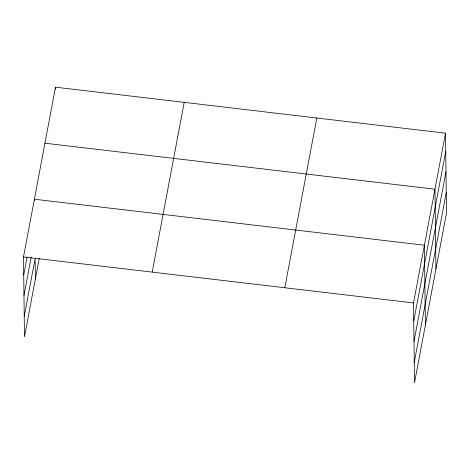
<?xml version="1.0" encoding="UTF-8"?>
<svg xmlns="http://www.w3.org/2000/svg" width="470" height="470" viewBox="0 0 470 470"><rect width="100%" height="100%" fill="white"/><g stroke="black" fill="none" stroke-linecap="round" stroke-linejoin="round"><path stroke-width="0.7" d="M39.286 258.265L24.475 336.808L23.5 256.931L55.507 87.185L445.525 133.192L446.5 213.069L414.493 382.815L413.518 302.938L445.525 133.192M23.723 275.009L27.119 256.972M23.97 295.401L31.179 257.166M24.229 316.41L35.109 258.7L35.356 279.092M152.209 272.112L184.211 102.372M284.814 287.757L316.815 118.011M413.741 321.01L445.742 151.27M413.988 341.408L445.995 171.662M414.246 362.417L446.253 192.677M44.944 143.203L434.962 189.21L435.937 269.081M23.5 256.931L413.518 302.938M425.379 325.099L424.404 245.222L34.381 199.221L34.398 200.667M55.507 87.185L55.53 89.359"/></g></svg>
